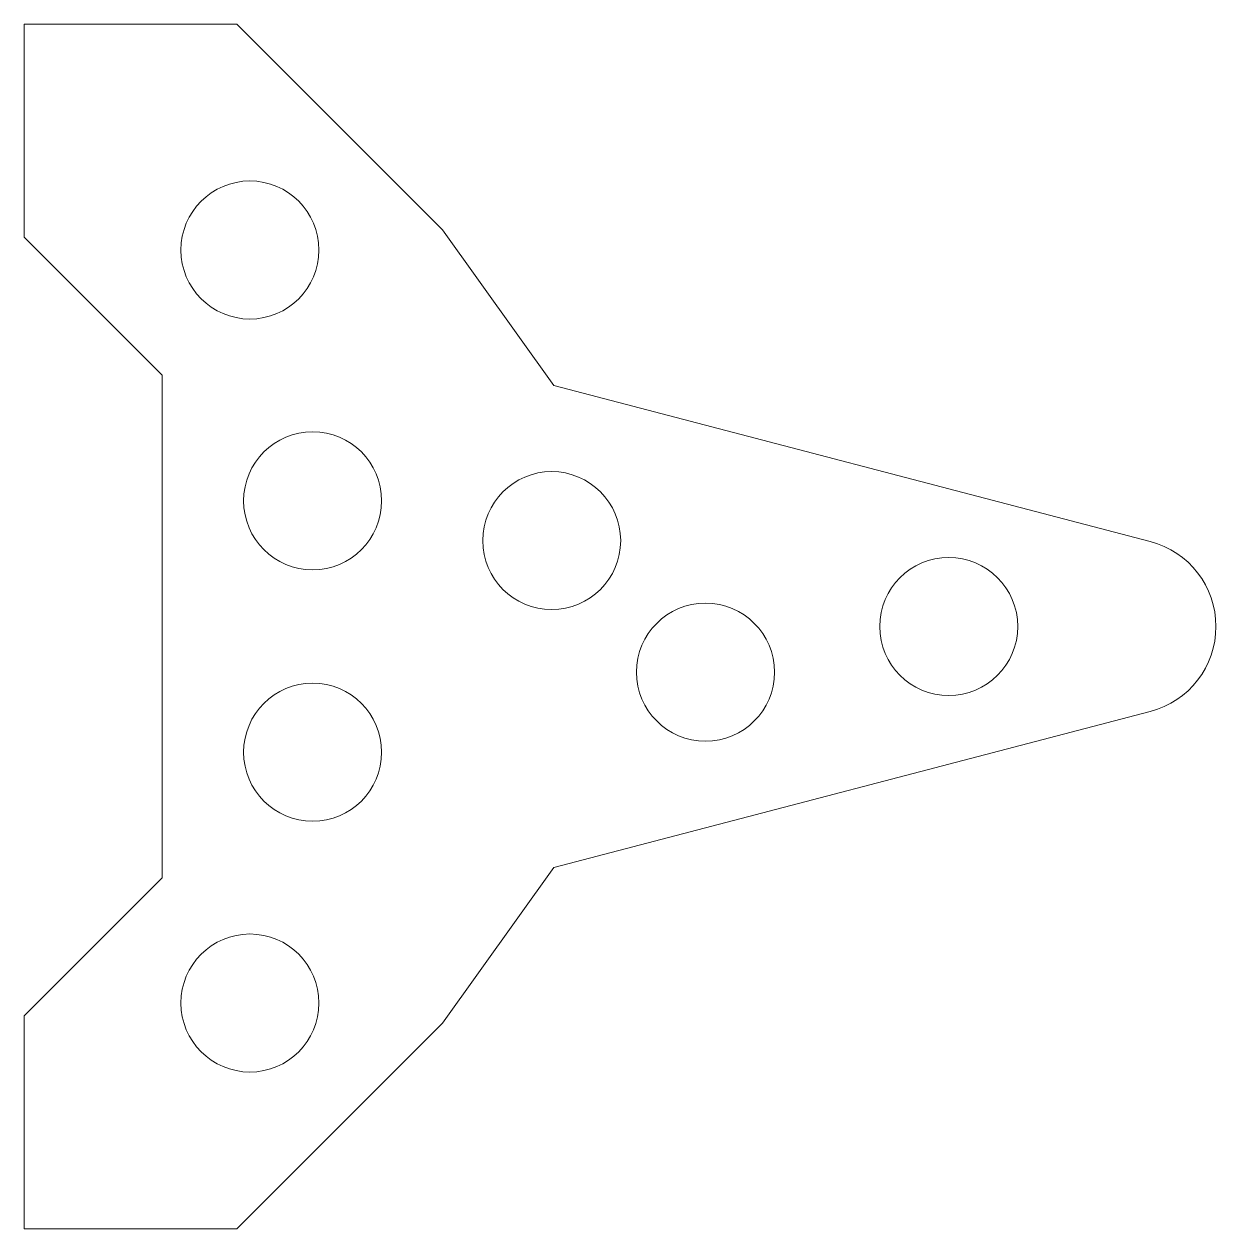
# Model space of a CAD drawing. Header units: millimetres. Extents: x 10.5 to 58, y -463.5 to -415.5.
import ezdxf

# ---------------------------------------------------------------- set-up
doc = ezdxf.new("R2010")
doc.units = ezdxf.units.MM

msp = doc.modelspace()

# ---------------------------------------------------------------- linework, layer by layer
at = {"color": 7, "linetype": 'Continuous', "lineweight": 15}
for p, q in [((10.5, -415.524), (18.985, -415.524)), ((10.5, -424.009), (10.5, -415.524)), ((18.985, -415.524), (27.18, -423.718)), ((27.18, -423.718), (31.611, -429.923)), ((16, -429.509), (10.5, -424.009)), ((16, -449.539), (16, -429.509)), ((31.611, -429.923), (55.385, -436.138)), ((55.385, -442.91), (31.611, -449.125)), ((31.611, -449.125), (27.18, -455.329)), ((10.5, -455.039), (16, -449.539)), ((10.5, -463.524), (10.5, -455.039)), ((27.18, -455.329), (18.985, -463.524)), ((18.985, -463.524), (10.5, -463.524))]:
    msp.add_line(p, q, dxfattribs=at)
for centre in [(19.5, -424.524), (22, -434.516), (31.527, -436.102), (47.352, -439.524), (37.656, -441.343), (22, -444.532), (19.5, -454.524)]:
    msp.add_circle(centre, 2.75, dxfattribs=at)
msp.add_arc((54.5, -439.524), 3.5, 284.6505, 75.3495, dxfattribs=at)

doc.saveas('drawing.dxf')
